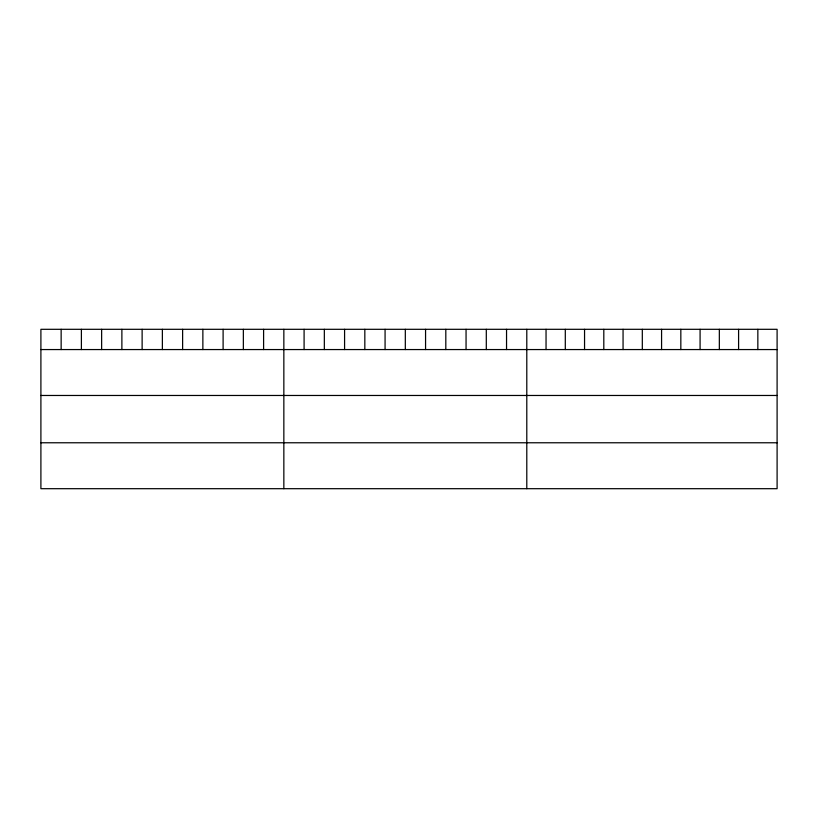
<?xml version="1.0" encoding="UTF-8"?>
<svg xmlns="http://www.w3.org/2000/svg" width="818" height="818" viewBox="0 0 818 818"><rect width="100%" height="100%" fill="white"/><g stroke="black" fill="none" stroke-linecap="round" stroke-linejoin="round"><path stroke-width="1.23" d="M777.1 349.562L777.1 488.694L40.9 488.694L40.9 329.306L777.1 329.306L777.1 349.562L40.9 349.562M40.9 395.472L777.1 395.472M40.9 442.773L777.1 442.773M757.846 329.306L757.846 349.562M738.593 329.306L738.593 349.562M719.339 329.306L719.339 349.562M700.085 329.306L700.085 349.562M680.832 329.306L680.832 349.562M661.578 329.306L661.578 349.562M642.314 329.306L642.314 349.562M623.06 329.306L623.06 349.562M603.807 329.306L603.807 349.562M584.553 329.306L584.553 349.562M565.299 329.306L565.299 349.562M546.046 329.306L546.046 349.562M526.792 329.306L526.792 488.694M506.546 329.306L506.546 349.562M486.301 329.306L486.301 349.562M466.055 329.306L466.055 349.562M445.81 329.306L445.81 349.562M425.564 329.306L425.564 349.562M405.319 329.306L405.319 349.562M385.074 329.306L385.074 349.562M364.828 329.306L364.828 349.562M344.582 329.306L344.582 349.562M324.337 329.306L324.337 349.562M304.091 329.306L304.091 349.562M283.846 329.306L283.846 488.694M263.601 329.306L263.601 349.562M243.355 329.306L243.355 349.562M223.109 329.306L223.109 349.562M202.864 329.306L202.864 349.562M182.618 329.306L182.618 349.562M162.373 329.306L162.373 349.562M142.127 329.306L142.127 349.562M121.882 329.306L121.882 349.562M101.636 329.306L101.636 349.562M81.391 329.306L81.391 349.562M61.145 329.306L61.145 349.562"/></g></svg>
